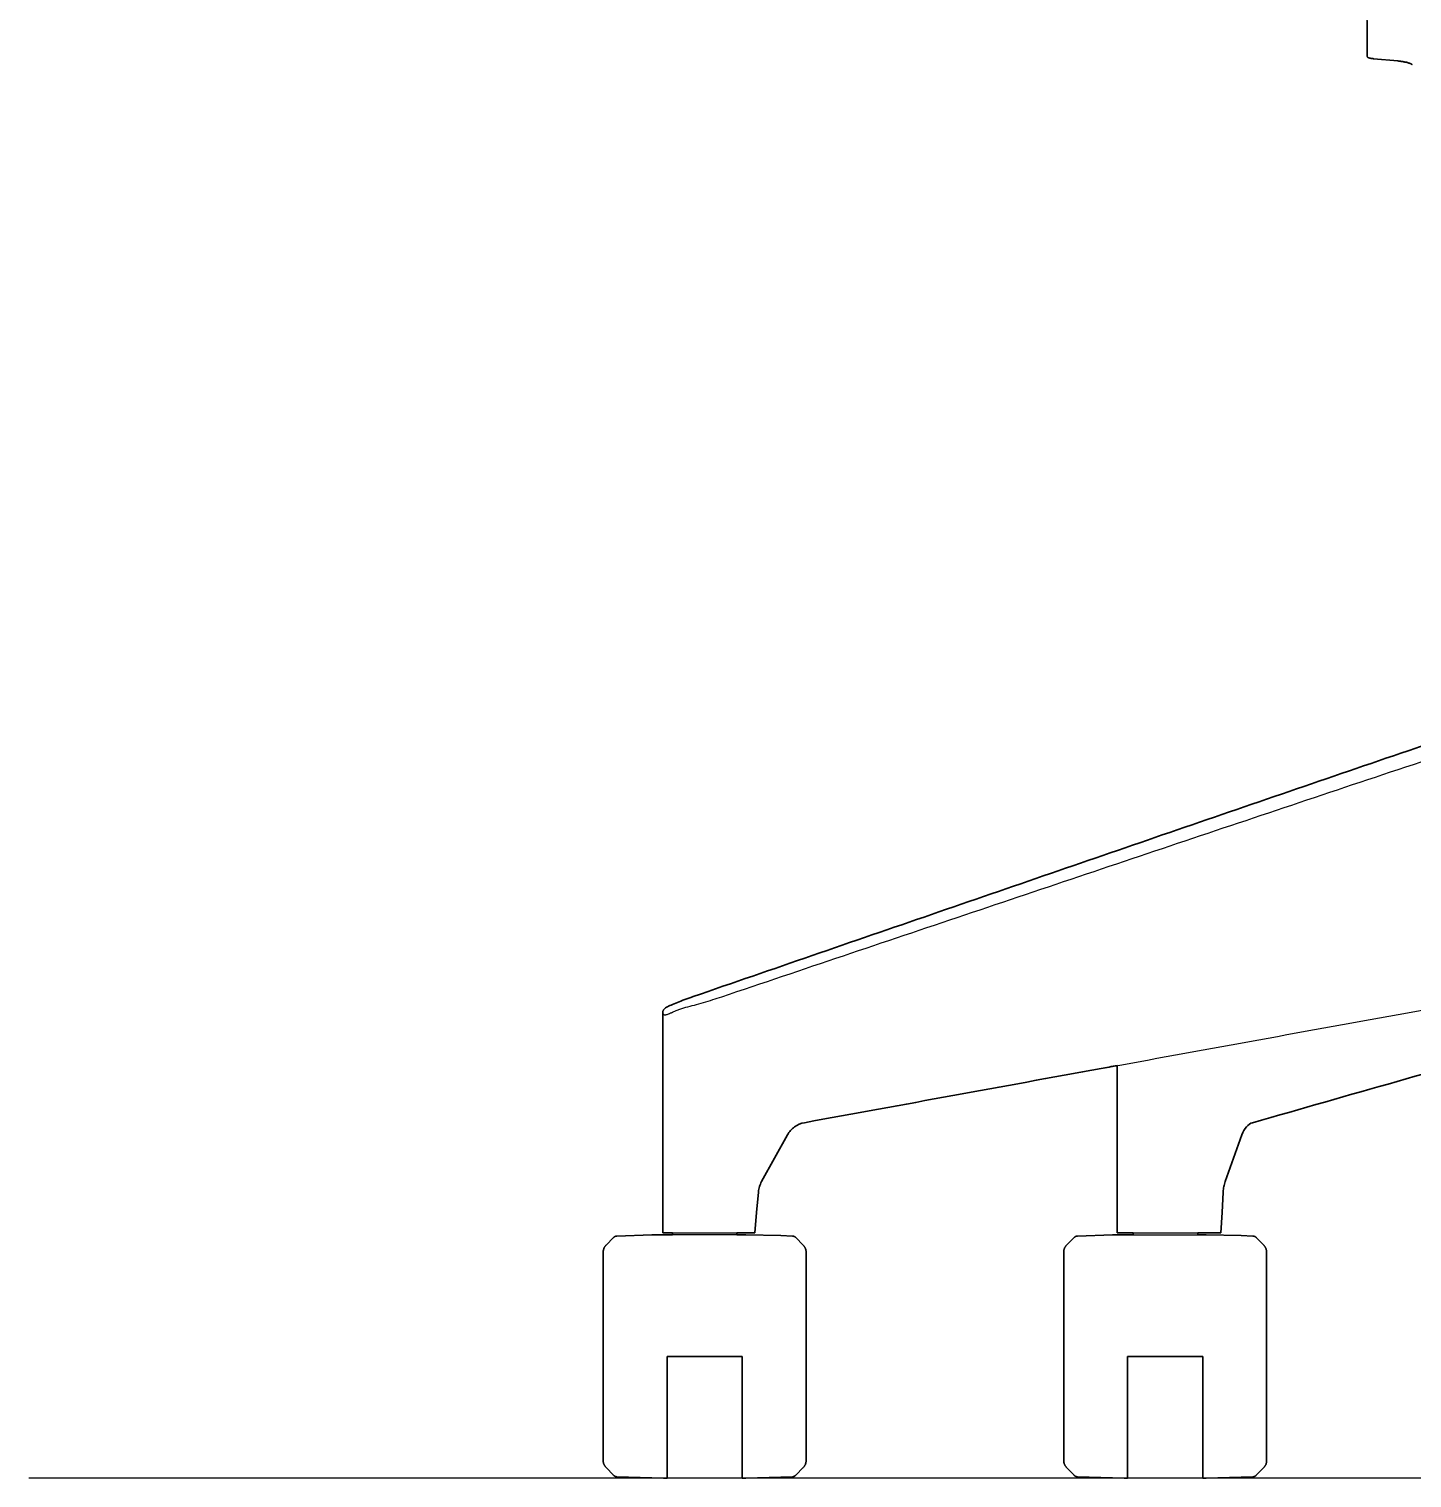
# Model space of a CAD drawing. Header units: millimetres. Extents: x 0 to 2114, y 0 to 2343.
# Drawn here: x 0 to 346.3, y 0 to 362.8 of the extents above; entities that cross this region are included whole.
import ezdxf

# ---------------------------------------------------------------- set-up
doc = ezdxf.new("R2010")
doc.units = ezdxf.units.MM
doc.layers.add('Blocks', color=7, linetype='Continuous')
for name, color, linetype, lineweight, true_color in [('Blocks$Inner', 7, 'Continuous', 25, 0x007f00), ('Blocks$Outline', 7, 'Continuous', 35, 0xff3f3f), ('Groud', 7, 'Continuous', 25, 0x243775)]:
    doc.layers.add(name, color=color, linetype=linetype, lineweight=lineweight, true_color=true_color)

# ---------------------------------------------------------------- blocks, each defined once
blk = doc.blocks.new('Mirra 2 Office Chair Back')
at = {"layer": 'Blocks$Inner'}
for p, q in [((342.77, 354.77), (336.67, 355.35)), ((161.16, 61.4), (161.16, 60.84)), ((177.22, 61.4), (177.22, 60.84)), ((276.45, 61.4), (276.45, 60.84)), ((292.71, 60.9), (292.71, 61.4))]:
    blk.add_line(p, q, dxfattribs=at)
for points in [[(335.12, 355.87), (335.12, 364.93), (335.12, 372.31), (335.12, 401.39)], [(158.68, 116.55), (158.68, 61.4), (173.48, 61.4), (181.78, 61.4), (182.21, 66.5), (182.64, 71.6)], [(272.45, 103.26), (272.45, 61.4), (274.44, 61.4), (279.26, 61.4), (298.46, 61.4), (298.74, 66.5), (299.01, 71.6)], [(183.43, 74.22), (186.68, 80.05), (189.93, 85.88)], [(299.52, 74.22), (301.6, 80.05), (303.68, 85.88)], [(259.09, 4.39), (259.09, 4.41), (259.09, 4.47), (259.09, 4.58), (259.09, 4.72), (259.09, 4.91), (259.09, 5.14), (259.09, 5.41), (259.09, 5.71), (259.09, 6.06), (259.09, 6.45), (259.09, 6.87), (259.09, 7.34), (259.09, 7.84), (259.09, 8.37), (259.09, 8.94), (259.09, 9.55), (259.09, 10.19), (259.09, 10.86), (259.09, 11.56), (259.09, 12.29), (259.09, 13.06), (259.09, 13.85), (259.09, 14.66), (259.09, 15.5), (259.09, 16.37), (259.09, 17.26), (259.09, 18.17), (259.09, 19.1), (259.09, 20.04), (259.09, 21.01), (259.09, 21.99), (259.09, 22.98), (259.09, 23.98), (259.09, 25), (259.09, 26.02), (259.09, 27.05), (259.09, 28.09), (259.09, 29.13), (259.09, 30.17), (259.09, 31.21), (259.09, 32.25), (259.09, 33.29), (259.09, 34.32), (259.09, 35.35), (259.09, 36.37), (259.09, 37.38), (259.09, 38.38), (259.09, 39.37), (259.09, 40.34), (259.09, 41.29), (259.09, 42.23), (259.09, 43.15), (259.09, 44.05), (259.09, 44.93), (259.09, 45.79), (259.09, 46.62), (259.09, 47.42), (259.09, 48.2), (259.09, 48.95), (259.09, 49.67), (259.09, 50.35), (259.09, 51.01), (259.09, 51.63), (259.09, 52.22), (259.09, 52.78), (259.09, 53.3), (259.09, 53.78), (259.09, 54.23), (259.09, 54.63), (259.09, 55), (259.09, 55.33), (259.09, 55.62), (259.09, 55.87), (259.09, 56.08), (259.09, 56.25), (259.09, 56.37), (259.09, 56.46), (259.09, 56.51), (259.09, 56.61), (259.1, 56.71), (259.11, 56.81), (259.12, 56.91), (259.14, 57.01), (259.16, 57.11), (259.19, 57.21), (259.22, 57.31), (259.25, 57.4), (259.29, 57.5), (259.33, 57.59), (259.38, 57.68), (259.43, 57.77), (259.48, 57.86), (259.53, 57.94), (259.59, 58.03), (259.66, 58.11), (259.72, 58.18), (259.79, 58.26), (259.81, 58.28), (261.69, 60.21), (261.72, 60.24), (261.76, 60.28), (261.8, 60.31), (261.84, 60.34), (261.88, 60.37), (261.92, 60.4), (261.97, 60.42), (262.01, 60.45), (262.06, 60.47), (262.1, 60.49), (262.15, 60.51), (262.2, 60.53), (262.25, 60.54), (262.3, 60.55), (262.35, 60.57), (262.4, 60.57), (262.45, 60.58), (262.5, 60.59), (262.53, 60.59), (271.3, 60.88), (274.21, 60.9), (275.09, 60.9), (293.91, 60.9), (294.79, 60.9), (303.56, 60.72), (306.47, 60.59), (306.52, 60.58), (306.57, 60.58), (306.62, 60.57), (306.67, 60.56), (306.72, 60.55), (306.77, 60.54), (306.82, 60.52), (306.87, 60.5), (306.92, 60.48), (306.96, 60.46), (307.01, 60.44), (307.05, 60.41), (307.09, 60.39), (307.14, 60.36), (307.18, 60.33), (307.22, 60.3), (307.26, 60.26), (307.29, 60.23), (307.32, 60.21), (309.19, 58.28), (309.26, 58.21), (309.33, 58.13), (309.39, 58.05), (309.45, 57.97), (309.51, 57.88), (309.56, 57.8), (309.61, 57.71), (309.66, 57.62), (309.7, 57.53), (309.74, 57.43), (309.77, 57.34), (309.8, 57.24), (309.83, 57.14), (309.85, 57.04), (309.87, 56.94), (309.89, 56.84), (309.9, 56.74), (309.91, 56.64), (309.91, 56.54), (309.91, 56.5), (309.91, 56.46), (309.91, 56.37), (309.91, 56.25), (309.91, 56.08), (309.91, 55.87), (309.91, 55.62), (309.91, 55.33), (309.91, 55), (309.91, 54.63), (309.91, 54.23), (309.91, 53.78), (309.91, 53.3), (309.91, 52.78), (309.91, 52.22), (309.91, 51.63), (309.91, 51.01), (309.91, 50.35), (309.91, 49.67), (309.91, 48.95), (309.91, 48.2), (309.91, 47.42), (309.91, 46.62), (309.91, 45.79), (309.91, 44.93), (309.91, 44.05), (309.91, 43.15), (309.91, 42.23), (309.91, 41.29), (309.91, 40.34), (309.91, 39.37), (309.91, 38.38), (309.91, 37.38), (309.91, 36.37), (309.91, 35.35), (309.91, 34.32), (309.91, 33.29), (309.91, 32.25), (309.91, 31.21), (309.91, 30.17), (309.91, 29.13), (309.91, 28.09), (309.91, 27.05), (309.91, 26.02), (309.91, 25), (309.91, 23.98), (309.91, 22.98), (309.91, 21.99), (309.91, 21.01), (309.91, 20.04), (309.91, 19.1), (309.91, 18.17), (309.91, 17.26), (309.91, 16.37), (309.91, 15.5), (309.91, 14.66), (309.91, 13.85), (309.91, 13.06), (309.91, 12.29), (309.91, 11.56), (309.91, 10.86), (309.91, 10.19), (309.91, 9.55), (309.91, 8.94), (309.91, 8.37), (309.91, 7.84), (309.91, 7.34), (309.91, 6.87), (309.91, 6.45), (309.91, 6.06), (309.91, 5.71), (309.91, 5.41), (309.91, 5.14), (309.91, 4.91), (309.91, 4.72), (309.91, 4.58), (309.91, 4.47), (309.91, 4.41), (309.91, 4.39)], [(143.78, 56.51), (143.78, 56.49), (143.78, 56.43), (143.78, 56.32), (143.78, 56.18), (143.78, 55.99), (143.78, 55.76), (143.78, 55.49), (143.78, 55.19), (143.78, 54.84), (143.78, 54.45), (143.78, 54.03), (143.78, 53.56), (143.78, 53.06), (143.78, 52.53), (143.78, 51.96), (143.78, 51.35), (143.78, 50.71), (143.78, 50.04), (143.78, 49.34), (143.78, 48.61), (143.78, 47.84), (143.78, 47.05), (143.78, 46.24), (143.78, 45.4), (143.78, 44.53), (143.78, 43.64), (143.78, 42.73), (143.78, 41.8), (143.78, 40.86), (143.78, 39.89), (143.78, 38.91), (143.78, 37.92), (143.78, 36.92), (143.78, 35.9), (143.78, 34.88), (143.78, 33.85), (143.78, 32.81), (143.78, 31.77), (143.78, 30.73), (143.78, 29.69), (143.78, 28.65), (143.78, 27.61), (143.78, 26.58), (143.78, 25.55), (143.78, 24.53), (143.78, 23.52), (143.78, 22.52), (143.78, 21.53), (143.78, 20.56), (143.78, 19.61), (143.78, 18.67), (143.78, 17.75), (143.78, 16.85), (143.78, 15.97), (143.78, 15.11), (143.78, 14.28), (143.78, 13.48), (143.78, 12.7), (143.78, 11.95), (143.78, 11.23), (143.78, 10.55), (143.78, 9.89), (143.78, 9.26), (143.78, 8.68), (143.78, 8.12), (143.78, 7.6), (143.78, 7.12), (143.78, 6.67), (143.78, 6.27), (143.78, 5.9), (143.78, 5.57), (143.78, 5.28), (143.78, 5.03), (143.78, 4.82), (143.78, 4.65), (143.78, 4.53), (143.78, 4.44), (143.78, 4.39)], [(194.6, 4.39), (194.6, 4.41), (194.6, 4.47), (194.6, 4.58), (194.6, 4.72), (194.6, 4.91), (194.6, 5.14), (194.6, 5.41), (194.6, 5.71), (194.6, 6.06), (194.6, 6.45), (194.6, 6.87), (194.6, 7.34), (194.6, 7.84), (194.6, 8.37), (194.6, 8.94), (194.6, 9.55), (194.6, 10.19), (194.6, 10.86), (194.6, 11.56), (194.6, 12.29), (194.6, 13.06), (194.6, 13.85), (194.6, 14.66), (194.6, 15.5), (194.6, 16.37), (194.6, 17.26), (194.6, 18.17), (194.6, 19.1), (194.6, 20.04), (194.6, 21.01), (194.6, 21.99), (194.6, 22.98), (194.6, 23.98), (194.6, 25), (194.6, 26.02), (194.6, 27.05), (194.6, 28.09), (194.6, 29.13), (194.6, 30.17), (194.6, 31.21), (194.6, 32.25), (194.6, 33.29), (194.6, 34.32), (194.6, 35.35), (194.6, 36.37), (194.6, 37.38), (194.6, 38.38), (194.6, 39.37), (194.6, 40.34), (194.6, 41.29), (194.6, 42.23), (194.6, 43.15), (194.6, 44.05), (194.6, 44.93), (194.6, 45.79), (194.6, 46.62), (194.6, 47.42), (194.6, 48.2), (194.6, 48.95), (194.6, 49.67), (194.6, 50.35), (194.6, 51.01), (194.6, 51.63), (194.6, 52.22), (194.6, 52.78), (194.6, 53.3), (194.6, 53.78), (194.6, 54.23), (194.6, 54.63), (194.6, 55), (194.6, 55.33), (194.6, 55.62), (194.6, 55.87), (194.6, 56.08), (194.6, 56.25), (194.6, 56.37), (194.6, 56.46), (194.6, 56.5)], [(309.91, 56.51), (309.91, 56.49), (309.91, 56.43), (309.91, 56.32), (309.91, 56.18), (309.91, 55.99), (309.91, 55.76), (309.91, 55.49), (309.91, 55.19), (309.91, 54.84), (309.91, 54.45), (309.91, 54.03), (309.91, 53.56), (309.91, 53.06), (309.91, 52.53), (309.91, 51.96), (309.91, 51.35), (309.91, 50.71), (309.91, 50.04), (309.91, 49.34), (309.91, 48.61), (309.91, 47.84), (309.91, 47.05), (309.91, 46.24), (309.91, 45.4), (309.91, 44.53), (309.91, 43.64), (309.91, 42.73), (309.91, 41.8), (309.91, 40.86), (309.91, 39.89), (309.91, 38.91), (309.91, 37.92), (309.91, 36.92), (309.91, 35.9), (309.91, 34.88), (309.91, 33.85), (309.91, 32.81), (309.91, 31.77), (309.91, 30.73), (309.91, 29.69), (309.91, 28.65), (309.91, 27.61), (309.91, 26.58), (309.91, 25.55), (309.91, 24.53), (309.91, 23.52), (309.91, 22.52), (309.91, 21.53), (309.91, 20.56), (309.91, 19.61), (309.91, 18.67), (309.91, 17.75), (309.91, 16.85), (309.91, 15.97), (309.91, 15.11), (309.91, 14.28), (309.91, 13.48), (309.91, 12.7), (309.91, 11.95), (309.91, 11.23), (309.91, 10.55), (309.91, 9.89), (309.91, 9.26), (309.91, 8.68), (309.91, 8.12), (309.91, 7.6), (309.91, 7.12), (309.91, 6.67), (309.91, 6.27), (309.91, 5.9), (309.91, 5.57), (309.91, 5.28), (309.91, 5.03), (309.91, 4.82), (309.91, 4.65), (309.91, 4.53), (309.91, 4.44), (309.91, 4.39), (309.91, 4.29), (309.9, 4.19), (309.89, 4.09), (309.88, 3.99), (309.86, 3.89), (309.84, 3.79), (309.81, 3.69), (309.78, 3.59), (309.75, 3.5), (309.71, 3.4), (309.67, 3.31), (309.62, 3.22), (309.58, 3.13), (309.52, 3.04), (309.47, 2.96), (309.41, 2.87), (309.35, 2.79), (309.28, 2.72), (309.21, 2.64), (309.19, 2.62), (307.32, 0.69), (307.28, 0.66), (307.24, 0.62), (307.2, 0.59), (307.16, 0.56), (307.12, 0.53), (307.08, 0.5), (307.04, 0.48), (306.99, 0.45), (306.95, 0.43), (306.9, 0.41), (306.85, 0.39), (306.8, 0.37), (306.76, 0.36), (306.71, 0.35), (306.66, 0.33), (306.61, 0.33), (306.56, 0.32), (306.51, 0.31), (306.47, 0.31), (297.71, 0.02), (294.79, 0), (293.91, 0), (293.91, 4.13), (293.91, 15.27), (293.91, 30.45), (275.09, 30.45), (275.09, 0), (274.21, 0), (265.44, 0.18), (262.53, 0.31), (262.48, 0.31), (262.43, 0.32), (262.38, 0.33), (262.33, 0.34), (262.28, 0.35), (262.23, 0.36), (262.18, 0.38), (262.13, 0.4), (262.09, 0.42), (262.04, 0.44), (261.99, 0.46), (261.95, 0.49), (261.91, 0.51), (261.87, 0.54), (261.82, 0.57), (261.78, 0.6), (261.75, 0.64), (261.71, 0.67), (261.69, 0.69), (259.81, 2.62), (259.74, 2.69), (259.68, 2.77), (259.61, 2.85), (259.55, 2.93), (259.5, 3.02), (259.44, 3.1), (259.39, 3.19), (259.35, 3.28), (259.3, 3.37), (259.26, 3.47), (259.23, 3.56), (259.2, 3.66), (259.17, 3.76), (259.15, 3.86), (259.13, 3.96), (259.11, 4.06), (259.1, 4.16), (259.09, 4.26), (259.09, 4.36), (259.09, 4.4), (259.09, 4.44), (259.09, 4.53), (259.09, 4.65), (259.09, 4.82), (259.09, 5.03), (259.09, 5.28), (259.09, 5.57), (259.09, 5.9), (259.09, 6.27), (259.09, 6.67), (259.09, 7.12), (259.09, 7.6), (259.09, 8.12), (259.09, 8.68), (259.09, 9.26), (259.09, 9.89), (259.09, 10.55), (259.09, 11.23), (259.09, 11.95), (259.09, 12.7), (259.09, 13.48), (259.09, 14.28), (259.09, 15.11), (259.09, 15.97), (259.09, 16.85), (259.09, 17.75), (259.09, 18.67), (259.09, 19.61), (259.09, 20.56), (259.09, 21.53), (259.09, 22.52), (259.09, 23.52), (259.09, 24.53), (259.09, 25.55), (259.09, 26.58), (259.09, 27.61), (259.09, 28.65), (259.09, 29.69), (259.09, 30.73), (259.09, 31.77), (259.09, 32.81), (259.09, 33.85), (259.09, 34.88), (259.09, 35.9), (259.09, 36.92), (259.09, 37.92), (259.09, 38.91), (259.09, 39.89), (259.09, 40.86), (259.09, 41.8), (259.09, 42.73), (259.09, 43.64), (259.09, 44.53), (259.09, 45.4), (259.09, 46.24), (259.09, 47.05), (259.09, 47.84), (259.09, 48.61), (259.09, 49.34), (259.09, 50.04), (259.09, 50.71), (259.09, 51.35), (259.09, 51.96), (259.09, 52.53), (259.09, 53.06), (259.09, 53.56), (259.09, 54.03), (259.09, 54.45), (259.09, 54.84), (259.09, 55.19), (259.09, 55.49), (259.09, 55.76), (259.09, 55.99), (259.09, 56.18), (259.09, 56.32), (259.09, 56.43), (259.09, 56.49), (259.09, 56.51)]]:
    blk.add_lwpolyline(points, dxfattribs=at)
blk.add_lwpolyline([(143.78, 4.36), (143.78, 4.26), (143.79, 4.16), (143.8, 4.06), (143.81, 3.96), (143.83, 3.86), (143.86, 3.76), (143.88, 3.66), (143.92, 3.56), (143.95, 3.47), (143.99, 3.37), (144.03, 3.28), (144.08, 3.19), (144.13, 3.1), (144.18, 3.02), (144.24, 2.93), (144.3, 2.85), (144.36, 2.77), (144.43, 2.69), (144.5, 2.62), (146.37, 0.69), (146.39, 0.67), (146.43, 0.64), (146.47, 0.6), (146.51, 0.57), (146.55, 0.54), (146.59, 0.51), (146.64, 0.49), (146.68, 0.46), (146.73, 0.44), (146.77, 0.42), (146.82, 0.4), (146.87, 0.38), (146.91, 0.36), (146.96, 0.35), (147.01, 0.34), (147.06, 0.33), (147.11, 0.32), (147.16, 0.31), (147.21, 0.31), (150.12, 0.18), (158.89, 0), (159.78, 0), (159.78, 30.45), (178.6, 30.45), (178.6, 0), (179.48, 0), (182.39, 0.02), (191.16, 0.31), (191.19, 0.31), (191.24, 0.32), (191.29, 0.33), (191.34, 0.33), (191.39, 0.35), (191.44, 0.36), (191.49, 0.37), (191.54, 0.39), (191.58, 0.41), (191.63, 0.43), (191.68, 0.45), (191.72, 0.48), (191.76, 0.5), (191.81, 0.53), (191.85, 0.56), (191.89, 0.59), (191.93, 0.62), (191.97, 0.66), (192, 0.69), (193.88, 2.62), (193.9, 2.64), (193.97, 2.72), (194.03, 2.79), (194.09, 2.87), (194.15, 2.96), (194.21, 3.04), (194.26, 3.13), (194.31, 3.22), (194.36, 3.31), (194.4, 3.4), (194.43, 3.5), (194.47, 3.59), (194.5, 3.69), (194.52, 3.79), (194.55, 3.89), (194.56, 3.99), (194.58, 4.09), (194.59, 4.19), (194.6, 4.29), (194.6, 4.39), (194.6, 4.44), (194.6, 4.53), (194.6, 4.65), (194.6, 4.82), (194.6, 5.03), (194.6, 5.28), (194.6, 5.57), (194.6, 5.9), (194.6, 6.27), (194.6, 6.67), (194.6, 7.12), (194.6, 7.6), (194.6, 8.12), (194.6, 8.68), (194.6, 9.26), (194.6, 9.89), (194.6, 10.55), (194.6, 11.23), (194.6, 11.95), (194.6, 12.7), (194.6, 13.48), (194.6, 14.28), (194.6, 15.11), (194.6, 15.97), (194.6, 16.85), (194.6, 17.75), (194.6, 18.67), (194.6, 19.61), (194.6, 20.56), (194.6, 21.53), (194.6, 22.52), (194.6, 23.52), (194.6, 24.53), (194.6, 25.55), (194.6, 26.58), (194.6, 27.61), (194.6, 28.65), (194.6, 29.69), (194.6, 30.73), (194.6, 31.77), (194.6, 32.81), (194.6, 33.85), (194.6, 34.88), (194.6, 35.9), (194.6, 36.92), (194.6, 37.92), (194.6, 38.91), (194.6, 39.89), (194.6, 40.86), (194.6, 41.8), (194.6, 42.73), (194.6, 43.64), (194.6, 44.53), (194.6, 45.4), (194.6, 46.24), (194.6, 47.05), (194.6, 47.84), (194.6, 48.61), (194.6, 49.34), (194.6, 50.04), (194.6, 50.71), (194.6, 51.35), (194.6, 51.96), (194.6, 52.53), (194.6, 53.06), (194.6, 53.56), (194.6, 54.03), (194.6, 54.45), (194.6, 54.84), (194.6, 55.19), (194.6, 55.49), (194.6, 55.76), (194.6, 55.99), (194.6, 56.18), (194.6, 56.32), (194.6, 56.43), (194.6, 56.49), (194.6, 56.54), (194.59, 56.64), (194.59, 56.74), (194.58, 56.84), (194.56, 56.94), (194.54, 57.04), (194.52, 57.14), (194.49, 57.24), (194.46, 57.34), (194.42, 57.43), (194.38, 57.53), (194.34, 57.62), (194.3, 57.71), (194.25, 57.8), (194.19, 57.88), (194.14, 57.97), (194.08, 58.05), (194.01, 58.13), (193.95, 58.21), (193.88, 58.28), (192, 60.21), (191.98, 60.23), (191.94, 60.26), (191.9, 60.3), (191.86, 60.33), (191.82, 60.36), (191.78, 60.39), (191.74, 60.41), (191.69, 60.44), (191.65, 60.46), (191.6, 60.48), (191.55, 60.5), (191.51, 60.52), (191.46, 60.54), (191.41, 60.55), (191.36, 60.56), (191.31, 60.57), (191.26, 60.58), (191.21, 60.58), (191.16, 60.59), (188.25, 60.72), (179.48, 60.9), (178.6, 60.9), (159.78, 60.9), (158.89, 60.9), (155.98, 60.88), (147.21, 60.59), (147.18, 60.59), (147.13, 60.58), (147.08, 60.57), (147.03, 60.57), (146.98, 60.55), (146.93, 60.54), (146.88, 60.53), (146.84, 60.51), (146.79, 60.49), (146.74, 60.47), (146.7, 60.45), (146.65, 60.42), (146.61, 60.4), (146.57, 60.37), (146.53, 60.34), (146.48, 60.31), (146.45, 60.28), (146.41, 60.24), (146.37, 60.21), (144.5, 58.28), (144.48, 58.26), (144.41, 58.18), (144.34, 58.11), (144.28, 58.03), (144.22, 57.94), (144.16, 57.86), (144.11, 57.77), (144.06, 57.68), (144.02, 57.59), (143.98, 57.5), (143.94, 57.4), (143.91, 57.31), (143.88, 57.21), (143.85, 57.11), (143.83, 57.01), (143.81, 56.91), (143.79, 56.81), (143.78, 56.71), (143.78, 56.61), (143.78, 56.51), (143.78, 56.46), (143.78, 56.37), (143.78, 56.25), (143.78, 56.08), (143.78, 55.87), (143.78, 55.62), (143.78, 55.33), (143.78, 55), (143.78, 54.63), (143.78, 54.23), (143.78, 53.78), (143.78, 53.3), (143.78, 52.78), (143.78, 52.22), (143.78, 51.63), (143.78, 51.01), (143.78, 50.35), (143.78, 49.67), (143.78, 48.95), (143.78, 48.2), (143.78, 47.42), (143.78, 46.62), (143.78, 45.79), (143.78, 44.93), (143.78, 44.05), (143.78, 43.15), (143.78, 42.23), (143.78, 41.29), (143.78, 40.34), (143.78, 39.37), (143.78, 38.38), (143.78, 37.38), (143.78, 36.37), (143.78, 35.35), (143.78, 34.32), (143.78, 33.29), (143.78, 32.25), (143.78, 31.21), (143.78, 30.17), (143.78, 29.13), (143.78, 28.09), (143.78, 27.05), (143.78, 26.02), (143.78, 25), (143.78, 23.98), (143.78, 22.98), (143.78, 21.99), (143.78, 21.01), (143.78, 20.04), (143.78, 19.1), (143.78, 18.17), (143.78, 17.26), (143.78, 16.37), (143.78, 15.5), (143.78, 14.66), (143.78, 13.85), (143.78, 13.06), (143.78, 12.29), (143.78, 11.56), (143.78, 10.86), (143.78, 10.19), (143.78, 9.55), (143.78, 8.94), (143.78, 8.37), (143.78, 7.84), (143.78, 7.34), (143.78, 6.87), (143.78, 6.45), (143.78, 6.06), (143.78, 5.71), (143.78, 5.41), (143.78, 5.14), (143.78, 4.91), (143.78, 4.72), (143.78, 4.58), (143.78, 4.47), (143.78, 4.39)], close=True, dxfattribs=at)
for points, weights in [([(336.67, 355.35), (335.12, 355.49), (335.12, 355.87)], [0.886049381938, 0.78456840852, 1]), ([(346.31, 353.91), (345.39, 354.52), (342.77, 354.77)], [0.899774170893, 0.814797873869, 0.886049381938])]:
    blk.add_rational_spline(points, weights, degree=2, dxfattribs=at)
for points in [[(405.12, 202.17), (385.2, 195.54), (345.38, 182.17), (285.64, 161.63), (225.98, 141.11), (186.2, 127.39), (166.31, 120.53)], [(173.48, 120.5), (193.77, 127.34), (234.35, 141.01), (295.21, 161.46), (356.2, 181.93), (396.83, 195.18), (417.16, 201.74)], [(194.17, 88.96), (218.93, 93.5), (268.47, 102.53), (342.83, 116.11), (392.38, 124.91), (417.16, 129.27)], [(166.31, 120.53), (165.58, 120.27), (164.18, 119.78), (162.31, 119.06), (160.75, 118.41), (159.96, 118.04), (159.64, 117.87)], [(164.47, 117.87), (165.15, 118.04), (166.6, 118.41), (168.89, 119.05), (171.22, 119.76), (172.74, 120.25), (173.48, 120.5)], [(189.93, 85.88), (190.38, 86.7), (191.61, 88.08), (193.28, 88.8), (194.17, 88.96)], [(303.68, 85.88), (303.97, 86.7), (304.76, 88.08), (305.83, 88.8), (306.4, 88.96)], [(182.64, 71.6), (182.68, 72.06), (182.85, 72.97), (183.21, 73.81), (183.43, 74.22)], [(299.01, 71.6), (299.04, 72.06), (299.15, 72.97), (299.38, 73.81), (299.52, 74.22)]]:
    blk.add_open_spline(points, degree=3, dxfattribs=at)
for points, knots in [([(306.4, 88.96), (318.45, 92.41), (342.57, 99.29), (378.73, 109.59), (414.25, 119.7), (437.57, 126.16), (448.84, 129.26)], [73.8691529, 73.8691529, 73.8691529, 73.8691529, 74.1191529, 74.3691529, 74.6191529, 74.8534167, 74.8534167, 74.8534167, 74.8534167]), ([(159.64, 117.87), (159.48, 117.77), (159.27, 117.62), (159.05, 117.41), (158.91, 117.25), (158.8, 117.07), (158.73, 116.88), (158.69, 116.73), (158.68, 116.62), (158.67, 116.54), (158.68, 116.47), (158.69, 116.37), (158.73, 116.25), (158.81, 116.12), (158.93, 116.04), (159.07, 115.99), (159.25, 115.98), (159.46, 115.99), (159.7, 116.04), (159.97, 116.12), (160.26, 116.25), (160.53, 116.37), (160.76, 116.47), (160.93, 116.54), (161.11, 116.62), (161.36, 116.73), (161.68, 116.88), (162.09, 117.07), (162.53, 117.25), (162.98, 117.41), (163.62, 117.62), (164.12, 117.77), (164.47, 117.87)], [2, 2, 2, 2, 2.071429, 2.107143, 2.142857, 2.178571, 2.214286, 2.25, 2.267857, 2.285714, 2.303571, 2.321429, 2.357143, 2.392857, 2.428571, 2.464286, 2.5, 2.535714, 2.571429, 2.607143, 2.642857, 2.678571, 2.696429, 2.714286, 2.732143, 2.75, 2.785714, 2.821429, 2.857143, 2.892857, 2.928571, 3, 3, 3, 3])]:
    blk.add_open_spline(points, degree=3, knots=knots, dxfattribs=at)
at = {"layer": 'Blocks$Outline'}
for points in [[(335.12, 364.93), (335.12, 355.87)], [(336.67, 355.35), (342.77, 354.77)], [(158.68, 116.47), (158.68, 61.4)], [(272.45, 103.26), (272.45, 61.4)], [(186.68, 80.05), (189.93, 85.88)], [(301.6, 80.05), (303.68, 85.88)], [(183.43, 74.22), (186.68, 80.05)], [(299.52, 74.22), (301.6, 80.05)], [(182.21, 66.5), (182.64, 71.6)], [(298.74, 66.5), (299.01, 71.6)], [(181.78, 61.4), (182.21, 66.5)], [(298.46, 61.4), (298.74, 66.5)], [(144.34, 58.11), (144.28, 58.03)], [(144.41, 58.18), (144.34, 58.11)], [(144.48, 58.26), (144.41, 58.18)], [(144.5, 58.28), (144.48, 58.26)], [(146.37, 60.21), (144.5, 58.28)], [(146.41, 60.24), (146.37, 60.21)], [(146.45, 60.28), (146.41, 60.24)], [(146.48, 60.31), (146.45, 60.28)], [(146.53, 60.34), (146.48, 60.31)], [(146.57, 60.37), (146.53, 60.34)], [(146.61, 60.4), (146.57, 60.37)], [(146.65, 60.42), (146.61, 60.4)], [(146.7, 60.45), (146.65, 60.42)], [(146.74, 60.47), (146.7, 60.45)], [(146.79, 60.49), (146.74, 60.47)], [(146.84, 60.51), (146.79, 60.49)], [(146.88, 60.53), (146.84, 60.51)], [(146.93, 60.54), (146.88, 60.53)], [(146.98, 60.55), (146.93, 60.54)], [(147.03, 60.57), (146.98, 60.55)], [(147.08, 60.57), (147.03, 60.57)], [(147.13, 60.58), (147.08, 60.57)], [(147.18, 60.59), (147.13, 60.58)], [(147.21, 60.59), (147.18, 60.59)], [(155.98, 60.88), (147.21, 60.59)], [(158.89, 60.9), (155.98, 60.88)], [(158.68, 61.4), (161.16, 61.4)], [(159.78, 60.9), (158.89, 60.9)], [(161.16, 60.9), (159.78, 60.9)], [(161.16, 61.4), (161.16, 60.9)], [(177.22, 60.9), (177.22, 61.4)], [(177.22, 61.4), (181.78, 61.4)], [(178.6, 60.9), (177.22, 60.9)], [(179.48, 60.9), (178.6, 60.9)], [(188.25, 60.72), (179.48, 60.9)], [(191.16, 60.59), (188.25, 60.72)], [(191.21, 60.58), (191.16, 60.59)], [(191.26, 60.58), (191.21, 60.58)], [(191.31, 60.57), (191.26, 60.58)], [(191.36, 60.56), (191.31, 60.57)], [(191.41, 60.55), (191.36, 60.56)], [(191.46, 60.54), (191.41, 60.55)], [(191.51, 60.52), (191.46, 60.54)], [(191.55, 60.5), (191.51, 60.52)], [(191.6, 60.48), (191.55, 60.5)], [(191.65, 60.46), (191.6, 60.48)], [(191.69, 60.44), (191.65, 60.46)], [(191.74, 60.41), (191.69, 60.44)], [(191.78, 60.39), (191.74, 60.41)], [(191.82, 60.36), (191.78, 60.39)], [(191.86, 60.33), (191.82, 60.36)], [(191.9, 60.3), (191.86, 60.33)], [(191.94, 60.26), (191.9, 60.3)], [(191.98, 60.23), (191.94, 60.26)], [(192, 60.21), (191.98, 60.23)], [(193.88, 58.28), (192, 60.21)], [(193.95, 58.21), (193.88, 58.28)], [(194.01, 58.13), (193.95, 58.21)], [(194.08, 58.05), (194.01, 58.13)], [(194.14, 57.97), (194.08, 58.05)], [(259.66, 58.11), (259.59, 58.03)], [(259.72, 58.18), (259.66, 58.11)], [(259.79, 58.26), (259.72, 58.18)], [(259.81, 58.28), (259.79, 58.26)], [(261.69, 60.21), (259.81, 58.28)], [(261.72, 60.24), (261.69, 60.21)], [(261.76, 60.28), (261.72, 60.24)], [(261.8, 60.31), (261.76, 60.28)], [(261.84, 60.34), (261.8, 60.31)], [(261.88, 60.37), (261.84, 60.34)], [(261.92, 60.4), (261.88, 60.37)], [(261.97, 60.42), (261.92, 60.4)], [(262.01, 60.45), (261.97, 60.42)], [(262.06, 60.47), (262.01, 60.45)], [(262.1, 60.49), (262.06, 60.47)], [(262.15, 60.51), (262.1, 60.49)], [(262.2, 60.53), (262.15, 60.51)], [(262.25, 60.54), (262.2, 60.53)], [(262.3, 60.55), (262.25, 60.54)], [(262.35, 60.57), (262.3, 60.55)], [(262.4, 60.57), (262.35, 60.57)], [(262.45, 60.58), (262.4, 60.57)], [(262.5, 60.59), (262.45, 60.58)], [(262.53, 60.59), (262.5, 60.59)], [(271.3, 60.88), (262.53, 60.59)], [(274.21, 60.9), (271.3, 60.88)], [(272.45, 61.4), (274.44, 61.4)], [(275.09, 60.9), (274.21, 60.9)], [(274.44, 61.4), (276.45, 61.4)], [(276.45, 60.9), (275.09, 60.9)], [(276.45, 61.4), (276.45, 60.9)], [(292.71, 60.9), (292.71, 61.4)], [(292.71, 61.4), (298.46, 61.4)], [(293.91, 60.9), (292.71, 60.9)], [(294.79, 60.9), (293.91, 60.9)], [(303.56, 60.72), (294.79, 60.9)], [(306.47, 60.59), (303.56, 60.72)], [(306.52, 60.58), (306.47, 60.59)], [(306.57, 60.58), (306.52, 60.58)], [(306.62, 60.57), (306.57, 60.58)], [(306.67, 60.56), (306.62, 60.57)], [(306.72, 60.55), (306.67, 60.56)], [(306.77, 60.54), (306.72, 60.55)], [(306.82, 60.52), (306.77, 60.54)], [(306.87, 60.5), (306.82, 60.52)], [(306.92, 60.48), (306.87, 60.5)], [(306.96, 60.46), (306.92, 60.48)], [(307.01, 60.44), (306.96, 60.46)], [(307.05, 60.41), (307.01, 60.44)], [(307.09, 60.39), (307.05, 60.41)], [(307.14, 60.36), (307.09, 60.39)], [(307.18, 60.33), (307.14, 60.36)], [(307.22, 60.3), (307.18, 60.33)], [(307.26, 60.26), (307.22, 60.3)], [(307.29, 60.23), (307.26, 60.26)], [(307.32, 60.21), (307.29, 60.23)], [(309.19, 58.28), (307.32, 60.21)], [(309.26, 58.21), (309.19, 58.28)], [(309.33, 58.13), (309.26, 58.21)], [(309.39, 58.05), (309.33, 58.13)], [(309.45, 57.97), (309.39, 58.05)], [(143.79, 56.81), (143.78, 56.71)], [(143.78, 56.71), (143.78, 56.61)], [(143.78, 56.61), (143.78, 56.51)], [(143.78, 56.51), (143.78, 56.49)], [(143.78, 56.49), (143.78, 56.43)], [(143.78, 56.43), (143.78, 56.32)], [(143.78, 56.32), (143.78, 56.18)], [(143.78, 56.18), (143.78, 55.99)], [(143.78, 55.99), (143.78, 55.76)], [(143.78, 55.76), (143.78, 55.49)], [(143.78, 55.49), (143.78, 55.19)], [(143.78, 55.19), (143.78, 54.84)], [(143.78, 54.84), (143.78, 54.45)], [(143.78, 54.45), (143.78, 54.03)], [(143.81, 56.91), (143.79, 56.81)], [(143.83, 57.01), (143.81, 56.91)], [(143.85, 57.11), (143.83, 57.01)], [(143.88, 57.21), (143.85, 57.11)], [(143.91, 57.31), (143.88, 57.21)], [(143.94, 57.4), (143.91, 57.31)], [(143.98, 57.5), (143.94, 57.4)], [(144.02, 57.59), (143.98, 57.5)], [(144.06, 57.68), (144.02, 57.59)], [(144.11, 57.77), (144.06, 57.68)], [(144.16, 57.86), (144.11, 57.77)], [(144.22, 57.94), (144.16, 57.86)], [(144.28, 58.03), (144.22, 57.94)], [(194.19, 57.88), (194.14, 57.97)], [(194.25, 57.8), (194.19, 57.88)], [(194.3, 57.71), (194.25, 57.8)], [(194.34, 57.62), (194.3, 57.71)], [(194.38, 57.53), (194.34, 57.62)], [(194.42, 57.43), (194.38, 57.53)], [(194.46, 57.34), (194.42, 57.43)], [(194.49, 57.24), (194.46, 57.34)], [(194.52, 57.14), (194.49, 57.24)], [(194.54, 57.04), (194.52, 57.14)], [(194.56, 56.94), (194.54, 57.04)], [(194.58, 56.84), (194.56, 56.94)], [(194.59, 56.74), (194.58, 56.84)], [(194.59, 56.64), (194.59, 56.74)], [(194.6, 56.54), (194.59, 56.64)], [(194.6, 56.5), (194.6, 56.54)], [(194.6, 56.46), (194.6, 56.5)], [(194.6, 56.37), (194.6, 56.46)], [(194.6, 56.25), (194.6, 56.37)], [(194.6, 56.08), (194.6, 56.25)], [(194.6, 55.87), (194.6, 56.08)], [(194.6, 55.62), (194.6, 55.87)], [(194.6, 55.33), (194.6, 55.62)], [(194.6, 55), (194.6, 55.33)], [(194.6, 54.63), (194.6, 55)], [(194.6, 54.23), (194.6, 54.63)], [(259.1, 56.71), (259.09, 56.61)], [(259.09, 56.61), (259.09, 56.51)], [(259.09, 56.51), (259.09, 56.49)], [(259.09, 56.49), (259.09, 56.43)], [(259.09, 56.43), (259.09, 56.32)], [(259.09, 56.32), (259.09, 56.18)], [(259.09, 56.18), (259.09, 55.99)], [(259.09, 55.99), (259.09, 55.76)], [(259.09, 55.76), (259.09, 55.49)], [(259.09, 55.49), (259.09, 55.19)], [(259.09, 55.19), (259.09, 54.84)], [(259.09, 54.84), (259.09, 54.45)], [(259.09, 54.45), (259.09, 54.03)], [(259.11, 56.81), (259.1, 56.71)], [(259.12, 56.91), (259.11, 56.81)], [(259.14, 57.01), (259.12, 56.91)], [(259.16, 57.11), (259.14, 57.01)], [(259.19, 57.21), (259.16, 57.11)], [(259.22, 57.31), (259.19, 57.21)], [(259.25, 57.4), (259.22, 57.31)], [(259.29, 57.5), (259.25, 57.4)], [(259.33, 57.59), (259.29, 57.5)], [(259.38, 57.68), (259.33, 57.59)], [(259.43, 57.77), (259.38, 57.68)], [(259.48, 57.86), (259.43, 57.77)], [(259.53, 57.94), (259.48, 57.86)], [(259.59, 58.03), (259.53, 57.94)], [(309.51, 57.88), (309.45, 57.97)], [(309.56, 57.8), (309.51, 57.88)], [(309.61, 57.71), (309.56, 57.8)], [(309.66, 57.62), (309.61, 57.71)], [(309.7, 57.53), (309.66, 57.62)], [(309.74, 57.43), (309.7, 57.53)], [(309.77, 57.34), (309.74, 57.43)], [(309.8, 57.24), (309.77, 57.34)], [(309.83, 57.14), (309.8, 57.24)], [(309.85, 57.04), (309.83, 57.14)], [(309.87, 56.94), (309.85, 57.04)], [(309.89, 56.84), (309.87, 56.94)], [(309.9, 56.74), (309.89, 56.84)], [(309.91, 56.64), (309.9, 56.74)], [(309.91, 56.54), (309.91, 56.64)], [(309.91, 56.5), (309.91, 56.54)], [(309.91, 56.46), (309.91, 56.5)], [(309.91, 56.37), (309.91, 56.46)], [(309.91, 56.25), (309.91, 56.37)], [(309.91, 56.08), (309.91, 56.25)], [(309.91, 55.87), (309.91, 56.08)], [(309.91, 55.62), (309.91, 55.87)], [(309.91, 55.33), (309.91, 55.62)], [(309.91, 55), (309.91, 55.33)], [(309.91, 54.63), (309.91, 55)], [(309.91, 54.23), (309.91, 54.63)], [(143.78, 54.03), (143.78, 53.56)], [(143.78, 53.56), (143.78, 53.06)], [(143.78, 53.06), (143.78, 52.53)], [(143.78, 52.53), (143.78, 51.96)], [(143.78, 51.96), (143.78, 51.35)], [(143.78, 51.35), (143.78, 50.71)], [(194.6, 53.78), (194.6, 54.23)], [(194.6, 53.3), (194.6, 53.78)], [(194.6, 52.78), (194.6, 53.3)], [(194.6, 52.22), (194.6, 52.78)], [(194.6, 51.63), (194.6, 52.22)], [(194.6, 51.01), (194.6, 51.63)], [(194.6, 50.35), (194.6, 51.01)], [(259.09, 54.03), (259.09, 53.56)], [(259.09, 53.56), (259.09, 53.06)], [(259.09, 53.06), (259.09, 52.53)], [(259.09, 52.53), (259.09, 51.96)], [(259.09, 51.96), (259.09, 51.35)], [(259.09, 51.35), (259.09, 50.71)], [(309.91, 53.78), (309.91, 54.23)], [(309.91, 53.3), (309.91, 53.78)], [(309.91, 52.78), (309.91, 53.3)], [(309.91, 52.22), (309.91, 52.78)], [(309.91, 51.63), (309.91, 52.22)], [(309.91, 51.01), (309.91, 51.63)], [(309.91, 50.35), (309.91, 51.01)], [(143.78, 50.71), (143.78, 50.04)], [(143.78, 50.04), (143.78, 49.34)], [(143.78, 49.34), (143.78, 48.61)], [(143.78, 48.61), (143.78, 47.84)], [(143.78, 47.84), (143.78, 47.05)], [(194.6, 49.67), (194.6, 50.35)], [(194.6, 48.95), (194.6, 49.67)], [(194.6, 48.2), (194.6, 48.95)], [(194.6, 47.42), (194.6, 48.2)], [(194.6, 46.62), (194.6, 47.42)], [(259.09, 50.71), (259.09, 50.04)], [(259.09, 50.04), (259.09, 49.34)], [(259.09, 49.34), (259.09, 48.61)], [(259.09, 48.61), (259.09, 47.84)], [(259.09, 47.84), (259.09, 47.05)], [(309.91, 49.67), (309.91, 50.35)], [(309.91, 48.95), (309.91, 49.67)], [(309.91, 48.2), (309.91, 48.95)], [(309.91, 47.42), (309.91, 48.2)], [(309.91, 46.62), (309.91, 47.42)], [(143.78, 47.05), (143.78, 46.24)], [(143.78, 46.24), (143.78, 45.4)], [(143.78, 45.4), (143.78, 44.53)], [(143.78, 44.53), (143.78, 43.64)], [(143.78, 43.64), (143.78, 42.73)], [(194.6, 45.79), (194.6, 46.62)], [(194.6, 44.93), (194.6, 45.79)], [(194.6, 44.05), (194.6, 44.93)], [(194.6, 43.15), (194.6, 44.05)], [(259.09, 47.05), (259.09, 46.24)], [(259.09, 46.24), (259.09, 45.4)], [(259.09, 45.4), (259.09, 44.53)], [(259.09, 44.53), (259.09, 43.64)], [(259.09, 43.64), (259.09, 42.73)], [(309.91, 45.79), (309.91, 46.62)], [(309.91, 44.93), (309.91, 45.79)], [(309.91, 44.05), (309.91, 44.93)], [(309.91, 43.15), (309.91, 44.05)], [(143.78, 42.73), (143.78, 41.8)], [(143.78, 41.8), (143.78, 40.86)], [(143.78, 40.86), (143.78, 39.89)], [(194.6, 42.23), (194.6, 43.15)], [(194.6, 41.29), (194.6, 42.23)], [(194.6, 40.34), (194.6, 41.29)], [(194.6, 39.37), (194.6, 40.34)], [(259.09, 42.73), (259.09, 41.8)], [(259.09, 41.8), (259.09, 40.86)], [(259.09, 40.86), (259.09, 39.89)], [(309.91, 42.23), (309.91, 43.15)], [(309.91, 41.29), (309.91, 42.23)], [(309.91, 40.34), (309.91, 41.29)], [(309.91, 39.37), (309.91, 40.34)], [(143.78, 39.89), (143.78, 38.91)], [(143.78, 38.91), (143.78, 37.92)], [(143.78, 37.92), (143.78, 36.92)], [(143.78, 36.92), (143.78, 35.9)], [(194.6, 38.38), (194.6, 39.37)], [(194.6, 37.38), (194.6, 38.38)], [(194.6, 36.37), (194.6, 37.38)], [(194.6, 35.35), (194.6, 36.37)], [(259.09, 39.89), (259.09, 38.91)], [(259.09, 38.91), (259.09, 37.92)], [(259.09, 37.92), (259.09, 36.92)], [(259.09, 36.92), (259.09, 35.9)], [(309.91, 38.38), (309.91, 39.37)], [(309.91, 37.38), (309.91, 38.38)], [(309.91, 36.37), (309.91, 37.38)], [(309.91, 35.35), (309.91, 36.37)], [(143.78, 35.9), (143.78, 34.88)], [(143.78, 34.88), (143.78, 33.85)], [(143.78, 33.85), (143.78, 32.81)], [(143.78, 32.81), (143.78, 31.77)], [(194.6, 34.32), (194.6, 35.35)], [(194.6, 33.29), (194.6, 34.32)], [(194.6, 32.25), (194.6, 33.29)], [(259.09, 35.9), (259.09, 34.88)], [(259.09, 34.88), (259.09, 33.85)], [(259.09, 33.85), (259.09, 32.81)], [(259.09, 32.81), (259.09, 31.77)], [(309.91, 34.32), (309.91, 35.35)], [(309.91, 33.29), (309.91, 34.32)], [(309.91, 32.25), (309.91, 33.29)], [(143.78, 31.77), (143.78, 30.73)], [(143.78, 30.73), (143.78, 29.69)], [(143.78, 29.69), (143.78, 28.65)], [(159.78, 0), (159.78, 30.45)], [(159.78, 30.45), (178.6, 30.45)], [(178.6, 30.45), (178.6, 0)], [(194.6, 31.21), (194.6, 32.25)], [(194.6, 30.17), (194.6, 31.21)], [(194.6, 29.13), (194.6, 30.17)], [(194.6, 28.09), (194.6, 29.13)], [(259.09, 31.77), (259.09, 30.73)], [(259.09, 30.73), (259.09, 29.69)], [(259.09, 29.69), (259.09, 28.65)], [(275.09, 0), (275.09, 30.45)], [(275.09, 30.45), (293.91, 30.45)], [(293.91, 30.45), (293.91, 15.27)], [(309.91, 31.21), (309.91, 32.25)], [(309.91, 30.17), (309.91, 31.21)], [(309.91, 29.13), (309.91, 30.17)], [(309.91, 28.09), (309.91, 29.13)], [(143.78, 28.65), (143.78, 27.61)], [(143.78, 27.61), (143.78, 26.58)], [(143.78, 26.58), (143.78, 25.55)], [(143.78, 25.55), (143.78, 24.53)], [(194.6, 27.05), (194.6, 28.09)], [(194.6, 26.02), (194.6, 27.05)], [(194.6, 25), (194.6, 26.02)], [(259.09, 28.65), (259.09, 27.61)], [(259.09, 27.61), (259.09, 26.58)], [(259.09, 26.58), (259.09, 25.55)], [(259.09, 25.55), (259.09, 24.53)], [(309.91, 27.05), (309.91, 28.09)], [(309.91, 26.02), (309.91, 27.05)], [(309.91, 25), (309.91, 26.02)], [(143.78, 24.53), (143.78, 23.52)], [(143.78, 23.52), (143.78, 22.52)], [(143.78, 22.52), (143.78, 21.53)], [(194.6, 23.98), (194.6, 25)], [(194.6, 22.98), (194.6, 23.98)], [(194.6, 21.99), (194.6, 22.98)], [(194.6, 21.01), (194.6, 21.99)], [(259.09, 24.53), (259.09, 23.52)], [(259.09, 23.52), (259.09, 22.52)], [(259.09, 22.52), (259.09, 21.53)], [(309.91, 23.98), (309.91, 25)], [(309.91, 22.98), (309.91, 23.98)], [(309.91, 21.99), (309.91, 22.98)], [(309.91, 21.01), (309.91, 21.99)], [(143.78, 21.53), (143.78, 20.56)], [(143.78, 20.56), (143.78, 19.61)], [(143.78, 19.61), (143.78, 18.67)], [(143.78, 18.67), (143.78, 17.75)], [(194.6, 20.04), (194.6, 21.01)], [(194.6, 19.1), (194.6, 20.04)], [(194.6, 18.17), (194.6, 19.1)], [(194.6, 17.26), (194.6, 18.17)], [(259.09, 21.53), (259.09, 20.56)], [(259.09, 20.56), (259.09, 19.61)], [(259.09, 19.61), (259.09, 18.67)], [(259.09, 18.67), (259.09, 17.75)], [(309.91, 20.04), (309.91, 21.01)], [(309.91, 19.1), (309.91, 20.04)], [(309.91, 18.17), (309.91, 19.1)], [(309.91, 17.26), (309.91, 18.17)], [(143.78, 17.75), (143.78, 16.85)], [(143.78, 16.85), (143.78, 15.97)], [(143.78, 15.97), (143.78, 15.11)], [(143.78, 15.11), (143.78, 14.28)], [(194.6, 16.37), (194.6, 17.26)], [(194.6, 15.5), (194.6, 16.37)], [(194.6, 14.66), (194.6, 15.5)], [(194.6, 13.85), (194.6, 14.66)], [(259.09, 17.75), (259.09, 16.85)], [(259.09, 16.85), (259.09, 15.97)], [(259.09, 15.97), (259.09, 15.11)], [(259.09, 15.11), (259.09, 14.28)], [(293.91, 15.27), (293.91, 4.13)], [(309.91, 16.37), (309.91, 17.26)], [(309.91, 15.5), (309.91, 16.37)], [(309.91, 14.66), (309.91, 15.5)], [(309.91, 13.85), (309.91, 14.66)], [(143.78, 14.28), (143.78, 13.48)], [(143.78, 13.48), (143.78, 12.7)], [(143.78, 12.7), (143.78, 11.95)], [(143.78, 11.95), (143.78, 11.23)], [(143.78, 11.23), (143.78, 10.55)], [(194.6, 13.06), (194.6, 13.85)], [(194.6, 12.29), (194.6, 13.06)], [(194.6, 11.56), (194.6, 12.29)], [(194.6, 10.86), (194.6, 11.56)], [(259.09, 14.28), (259.09, 13.48)], [(259.09, 13.48), (259.09, 12.7)], [(259.09, 12.7), (259.09, 11.95)], [(259.09, 11.95), (259.09, 11.23)], [(259.09, 11.23), (259.09, 10.55)], [(309.91, 13.06), (309.91, 13.85)], [(309.91, 12.29), (309.91, 13.06)], [(309.91, 11.56), (309.91, 12.29)], [(309.91, 10.86), (309.91, 11.56)], [(143.78, 10.55), (143.78, 9.89)], [(143.78, 9.89), (143.78, 9.26)], [(143.78, 9.26), (143.78, 8.68)], [(143.78, 8.68), (143.78, 8.12)], [(143.78, 8.12), (143.78, 7.6)], [(143.78, 7.6), (143.78, 7.12)], [(194.6, 10.19), (194.6, 10.86)], [(194.6, 9.55), (194.6, 10.19)], [(194.6, 8.94), (194.6, 9.55)], [(194.6, 8.37), (194.6, 8.94)], [(194.6, 7.84), (194.6, 8.37)], [(194.6, 7.34), (194.6, 7.84)], [(194.6, 6.87), (194.6, 7.34)], [(259.09, 10.55), (259.09, 9.89)], [(259.09, 9.89), (259.09, 9.26)], [(259.09, 9.26), (259.09, 8.68)], [(259.09, 8.68), (259.09, 8.12)], [(259.09, 8.12), (259.09, 7.6)], [(259.09, 7.6), (259.09, 7.12)], [(309.91, 10.19), (309.91, 10.86)], [(309.91, 9.55), (309.91, 10.19)], [(309.91, 8.94), (309.91, 9.55)], [(309.91, 8.37), (309.91, 8.94)], [(309.91, 7.84), (309.91, 8.37)], [(309.91, 7.34), (309.91, 7.84)], [(309.91, 6.87), (309.91, 7.34)], [(143.78, 7.12), (143.78, 6.67)], [(143.78, 6.67), (143.78, 6.27)], [(143.78, 6.27), (143.78, 5.9)], [(143.78, 5.9), (143.78, 5.57)], [(143.78, 5.57), (143.78, 5.28)], [(143.78, 5.28), (143.78, 5.03)], [(143.78, 5.03), (143.78, 4.82)], [(143.78, 4.82), (143.78, 4.65)], [(143.78, 4.65), (143.78, 4.53)], [(143.78, 4.53), (143.78, 4.44)], [(143.78, 4.44), (143.78, 4.39)], [(143.78, 4.39), (143.78, 4.36)], [(143.78, 4.36), (143.78, 4.26)], [(143.78, 4.26), (143.79, 4.16)], [(143.79, 4.16), (143.8, 4.06)], [(143.8, 4.06), (143.81, 3.96)], [(143.81, 3.96), (143.83, 3.86)], [(143.83, 3.86), (143.86, 3.76)], [(143.86, 3.76), (143.88, 3.66)], [(143.88, 3.66), (143.92, 3.56)], [(194.47, 3.59), (194.5, 3.69)], [(194.5, 3.69), (194.52, 3.79)], [(194.52, 3.79), (194.55, 3.89)], [(194.55, 3.89), (194.56, 3.99)], [(194.56, 3.99), (194.58, 4.09)], [(194.58, 4.09), (194.59, 4.19)], [(194.59, 4.19), (194.6, 4.29)], [(194.6, 6.45), (194.6, 6.87)], [(194.6, 6.06), (194.6, 6.45)], [(194.6, 5.71), (194.6, 6.06)], [(194.6, 5.41), (194.6, 5.71)], [(194.6, 5.14), (194.6, 5.41)], [(194.6, 4.91), (194.6, 5.14)], [(194.6, 4.72), (194.6, 4.91)], [(194.6, 4.58), (194.6, 4.72)], [(194.6, 4.47), (194.6, 4.58)], [(194.6, 4.41), (194.6, 4.47)], [(194.6, 4.39), (194.6, 4.41)], [(194.6, 4.29), (194.6, 4.39)], [(259.09, 7.12), (259.09, 6.67)], [(259.09, 6.67), (259.09, 6.27)], [(259.09, 6.27), (259.09, 5.9)], [(259.09, 5.9), (259.09, 5.57)], [(259.09, 5.57), (259.09, 5.28)], [(259.09, 5.28), (259.09, 5.03)], [(259.09, 5.03), (259.09, 4.82)], [(259.09, 4.82), (259.09, 4.65)], [(259.09, 4.65), (259.09, 4.53)], [(259.09, 4.53), (259.09, 4.44)], [(259.09, 4.44), (259.09, 4.4)], [(259.09, 4.4), (259.09, 4.36)], [(259.09, 4.36), (259.09, 4.26)], [(259.09, 4.26), (259.1, 4.16)], [(259.1, 4.16), (259.11, 4.06)], [(259.11, 4.06), (259.13, 3.96)], [(259.13, 3.96), (259.15, 3.86)], [(259.15, 3.86), (259.17, 3.76)], [(259.17, 3.76), (259.2, 3.66)], [(259.2, 3.66), (259.23, 3.56)], [(293.91, 4.13), (293.91, 0)], [(309.78, 3.59), (309.81, 3.69)], [(309.81, 3.69), (309.84, 3.79)], [(309.84, 3.79), (309.86, 3.89)], [(309.86, 3.89), (309.88, 3.99)], [(309.88, 3.99), (309.89, 4.09)], [(309.89, 4.09), (309.9, 4.19)], [(309.9, 4.19), (309.91, 4.29)], [(309.91, 6.45), (309.91, 6.87)], [(309.91, 6.06), (309.91, 6.45)], [(309.91, 5.71), (309.91, 6.06)], [(309.91, 5.41), (309.91, 5.71)], [(309.91, 5.14), (309.91, 5.41)], [(309.91, 4.91), (309.91, 5.14)], [(309.91, 4.72), (309.91, 4.91)], [(309.91, 4.58), (309.91, 4.72)], [(309.91, 4.47), (309.91, 4.58)], [(309.91, 4.41), (309.91, 4.47)], [(309.91, 4.39), (309.91, 4.41)], [(309.91, 4.29), (309.91, 4.39)], [(143.92, 3.56), (143.95, 3.47)], [(143.95, 3.47), (143.99, 3.37)], [(143.99, 3.37), (144.03, 3.28)], [(144.03, 3.28), (144.08, 3.19)], [(144.08, 3.19), (144.13, 3.1)], [(144.13, 3.1), (144.18, 3.02)], [(144.18, 3.02), (144.24, 2.93)], [(144.24, 2.93), (144.3, 2.85)], [(144.3, 2.85), (144.36, 2.77)], [(144.36, 2.77), (144.43, 2.69)], [(144.43, 2.69), (144.5, 2.62)], [(144.5, 2.62), (146.37, 0.69)], [(146.37, 0.69), (146.39, 0.67)], [(146.39, 0.67), (146.43, 0.64)], [(146.43, 0.64), (146.47, 0.6)], [(146.47, 0.6), (146.51, 0.57)], [(146.51, 0.57), (146.55, 0.54)], [(146.55, 0.54), (146.59, 0.51)], [(146.59, 0.51), (146.64, 0.49)], [(146.64, 0.49), (146.68, 0.46)], [(146.68, 0.46), (146.73, 0.44)], [(146.73, 0.44), (146.77, 0.42)], [(146.77, 0.42), (146.82, 0.4)], [(146.82, 0.4), (146.87, 0.38)], [(146.87, 0.38), (146.91, 0.36)], [(146.91, 0.36), (146.96, 0.35)], [(146.96, 0.35), (147.01, 0.34)], [(147.01, 0.34), (147.06, 0.33)], [(147.06, 0.33), (147.11, 0.32)], [(147.11, 0.32), (147.16, 0.31)], [(147.16, 0.31), (147.21, 0.31)], [(147.21, 0.31), (150.12, 0.18)], [(150.12, 0.18), (158.89, 0)], [(158.89, 0), (159.78, 0)], [(178.6, 0), (179.48, 0)], [(179.48, 0), (182.39, 0.02)], [(182.39, 0.02), (191.16, 0.31)], [(191.16, 0.31), (191.19, 0.31)], [(191.19, 0.31), (191.24, 0.32)], [(191.24, 0.32), (191.29, 0.33)], [(191.29, 0.33), (191.34, 0.33)], [(191.34, 0.33), (191.39, 0.35)], [(191.39, 0.35), (191.44, 0.36)], [(191.44, 0.36), (191.49, 0.37)], [(191.49, 0.37), (191.54, 0.39)], [(191.54, 0.39), (191.58, 0.41)], [(191.58, 0.41), (191.63, 0.43)], [(191.63, 0.43), (191.68, 0.45)], [(191.68, 0.45), (191.72, 0.48)], [(191.72, 0.48), (191.76, 0.5)], [(191.76, 0.5), (191.81, 0.53)], [(191.81, 0.53), (191.85, 0.56)], [(191.85, 0.56), (191.89, 0.59)], [(191.89, 0.59), (191.93, 0.62)], [(191.93, 0.62), (191.97, 0.66)], [(191.97, 0.66), (192, 0.69)], [(192, 0.69), (193.88, 2.62)], [(193.88, 2.62), (193.9, 2.64)], [(193.9, 2.64), (193.97, 2.72)], [(193.97, 2.72), (194.03, 2.79)], [(194.03, 2.79), (194.09, 2.87)], [(194.09, 2.87), (194.15, 2.96)], [(194.15, 2.96), (194.21, 3.04)], [(194.21, 3.04), (194.26, 3.13)], [(194.26, 3.13), (194.31, 3.22)], [(194.31, 3.22), (194.36, 3.31)], [(194.36, 3.31), (194.4, 3.4)], [(194.4, 3.4), (194.43, 3.5)], [(194.43, 3.5), (194.47, 3.59)], [(259.23, 3.56), (259.26, 3.47)], [(259.26, 3.47), (259.3, 3.37)], [(259.3, 3.37), (259.35, 3.28)], [(259.35, 3.28), (259.39, 3.19)], [(259.39, 3.19), (259.44, 3.1)], [(259.44, 3.1), (259.5, 3.02)], [(259.5, 3.02), (259.55, 2.93)], [(259.55, 2.93), (259.61, 2.85)], [(259.61, 2.85), (259.68, 2.77)], [(259.68, 2.77), (259.74, 2.69)], [(259.74, 2.69), (259.81, 2.62)], [(259.81, 2.62), (261.69, 0.69)], [(261.69, 0.69), (261.71, 0.67)], [(261.71, 0.67), (261.75, 0.64)], [(261.75, 0.64), (261.78, 0.6)], [(261.78, 0.6), (261.82, 0.57)], [(261.82, 0.57), (261.87, 0.54)], [(261.87, 0.54), (261.91, 0.51)], [(261.91, 0.51), (261.95, 0.49)], [(261.95, 0.49), (261.99, 0.46)], [(261.99, 0.46), (262.04, 0.44)], [(262.04, 0.44), (262.09, 0.42)], [(262.09, 0.42), (262.13, 0.4)], [(262.13, 0.4), (262.18, 0.38)], [(262.18, 0.38), (262.23, 0.36)], [(262.23, 0.36), (262.28, 0.35)], [(262.28, 0.35), (262.33, 0.34)], [(262.33, 0.34), (262.38, 0.33)], [(262.38, 0.33), (262.43, 0.32)], [(262.43, 0.32), (262.48, 0.31)], [(262.48, 0.31), (262.53, 0.31)], [(262.53, 0.31), (265.44, 0.18)], [(265.44, 0.18), (274.21, 0)], [(274.21, 0), (275.09, 0)], [(293.91, 0), (294.79, 0)], [(294.79, 0), (297.71, 0.02)], [(297.71, 0.02), (306.47, 0.31)], [(306.47, 0.31), (306.51, 0.31)], [(306.51, 0.31), (306.56, 0.32)], [(306.56, 0.32), (306.61, 0.33)], [(306.61, 0.33), (306.66, 0.33)], [(306.66, 0.33), (306.71, 0.35)], [(306.71, 0.35), (306.76, 0.36)], [(306.76, 0.36), (306.8, 0.37)], [(306.8, 0.37), (306.85, 0.39)], [(306.85, 0.39), (306.9, 0.41)], [(306.9, 0.41), (306.95, 0.43)], [(306.95, 0.43), (306.99, 0.45)], [(306.99, 0.45), (307.04, 0.48)], [(307.04, 0.48), (307.08, 0.5)], [(307.08, 0.5), (307.12, 0.53)], [(307.12, 0.53), (307.16, 0.56)], [(307.16, 0.56), (307.2, 0.59)], [(307.2, 0.59), (307.24, 0.62)], [(307.24, 0.62), (307.28, 0.66)], [(307.28, 0.66), (307.32, 0.69)], [(307.32, 0.69), (309.19, 2.62)], [(309.19, 2.62), (309.21, 2.64)], [(309.21, 2.64), (309.28, 2.72)], [(309.28, 2.72), (309.35, 2.79)], [(309.35, 2.79), (309.41, 2.87)], [(309.41, 2.87), (309.47, 2.96)], [(309.47, 2.96), (309.52, 3.04)], [(309.52, 3.04), (309.58, 3.13)], [(309.58, 3.13), (309.62, 3.22)], [(309.62, 3.22), (309.67, 3.31)], [(309.67, 3.31), (309.71, 3.4)], [(309.71, 3.4), (309.75, 3.5)], [(309.75, 3.5), (309.78, 3.59)]]:
    blk.add_lwpolyline(points, dxfattribs=at)
for points, weights in [([(335.12, 355.87), (335.12, 355.49), (336.67, 355.35)], [1, 0.78456840852, 0.886049381938]), ([(342.77, 354.77), (345.39, 354.52), (346.31, 353.91)], [0.886049381938, 0.814797873869, 0.899774170893])]:
    blk.add_rational_spline(points, weights, degree=2, dxfattribs=at)
for points in [[(405.12, 202.17), (385.2, 195.54), (345.38, 182.17), (285.64, 161.63), (225.98, 141.11), (186.2, 127.39), (166.31, 120.53)], [(166.31, 120.53), (165.58, 120.27), (164.18, 119.78), (162.31, 119.06), (160.75, 118.41), (159.96, 118.04), (159.64, 117.87)], [(189.93, 85.88), (190.38, 86.7), (191.61, 88.08), (193.28, 88.8), (194.17, 88.96)], [(303.68, 85.88), (303.97, 86.7), (304.76, 88.08), (305.83, 88.8), (306.4, 88.96)], [(182.64, 71.6), (182.68, 72.06), (182.85, 72.97), (183.21, 73.81), (183.43, 74.22)], [(299.01, 71.6), (299.04, 72.06), (299.15, 72.97), (299.38, 73.81), (299.52, 74.22)]]:
    blk.add_open_spline(points, degree=3, dxfattribs=at)
for points, knots in [([(306.4, 88.96), (318.45, 92.41), (342.57, 99.29), (378.73, 109.59), (413.87, 119.59), (436.8, 125.95), (447.69, 128.95)], [73.8691529, 73.8691529, 73.8691529, 73.8691529, 74.1191529, 74.3691529, 74.6191529, 74.845468, 74.845468, 74.845468, 74.845468]), ([(159.64, 117.87), (159.48, 117.77), (159.27, 117.62), (159.05, 117.41), (158.91, 117.25), (158.8, 117.07), (158.73, 116.88), (158.69, 116.73), (158.68, 116.62), (158.68, 116.57), (158.68, 116.52), (158.68, 116.49), (158.68, 116.47)], [2, 2, 2, 2, 2.0714415, 2.1071622, 2.142883, 2.1786037, 2.2143244, 2.2500452, 2.2679055, 2.2849184, 2.2857659, 2.3035714, 2.3035714, 2.3035714, 2.3035714]), ([(194.17, 88.96), (218.93, 93.5), (245.02, 98.25), (271.13, 103.02), (272.45, 103.26)], [84.24687, 84.24687, 84.24687, 84.24687, 84.5802034, 84.5980201, 84.5980201, 84.5980201, 84.5980201])]:
    blk.add_open_spline(points, degree=3, knots=knots, dxfattribs=at)

msp = doc.modelspace()

# ---------------------------------------------------------------- linework, layer by layer
at = {"layer": 'Groud'}
msp.add_lwpolyline([(942.25, 0), (0, 0)], dxfattribs=at)

# ---------------------------------------------------------------- block references
at = {"layer": 'Blocks'}
msp.add_blockref('Mirra 2 Office Chair Back', (0, 0), dxfattribs=at)

doc.saveas('drawing.dxf')
